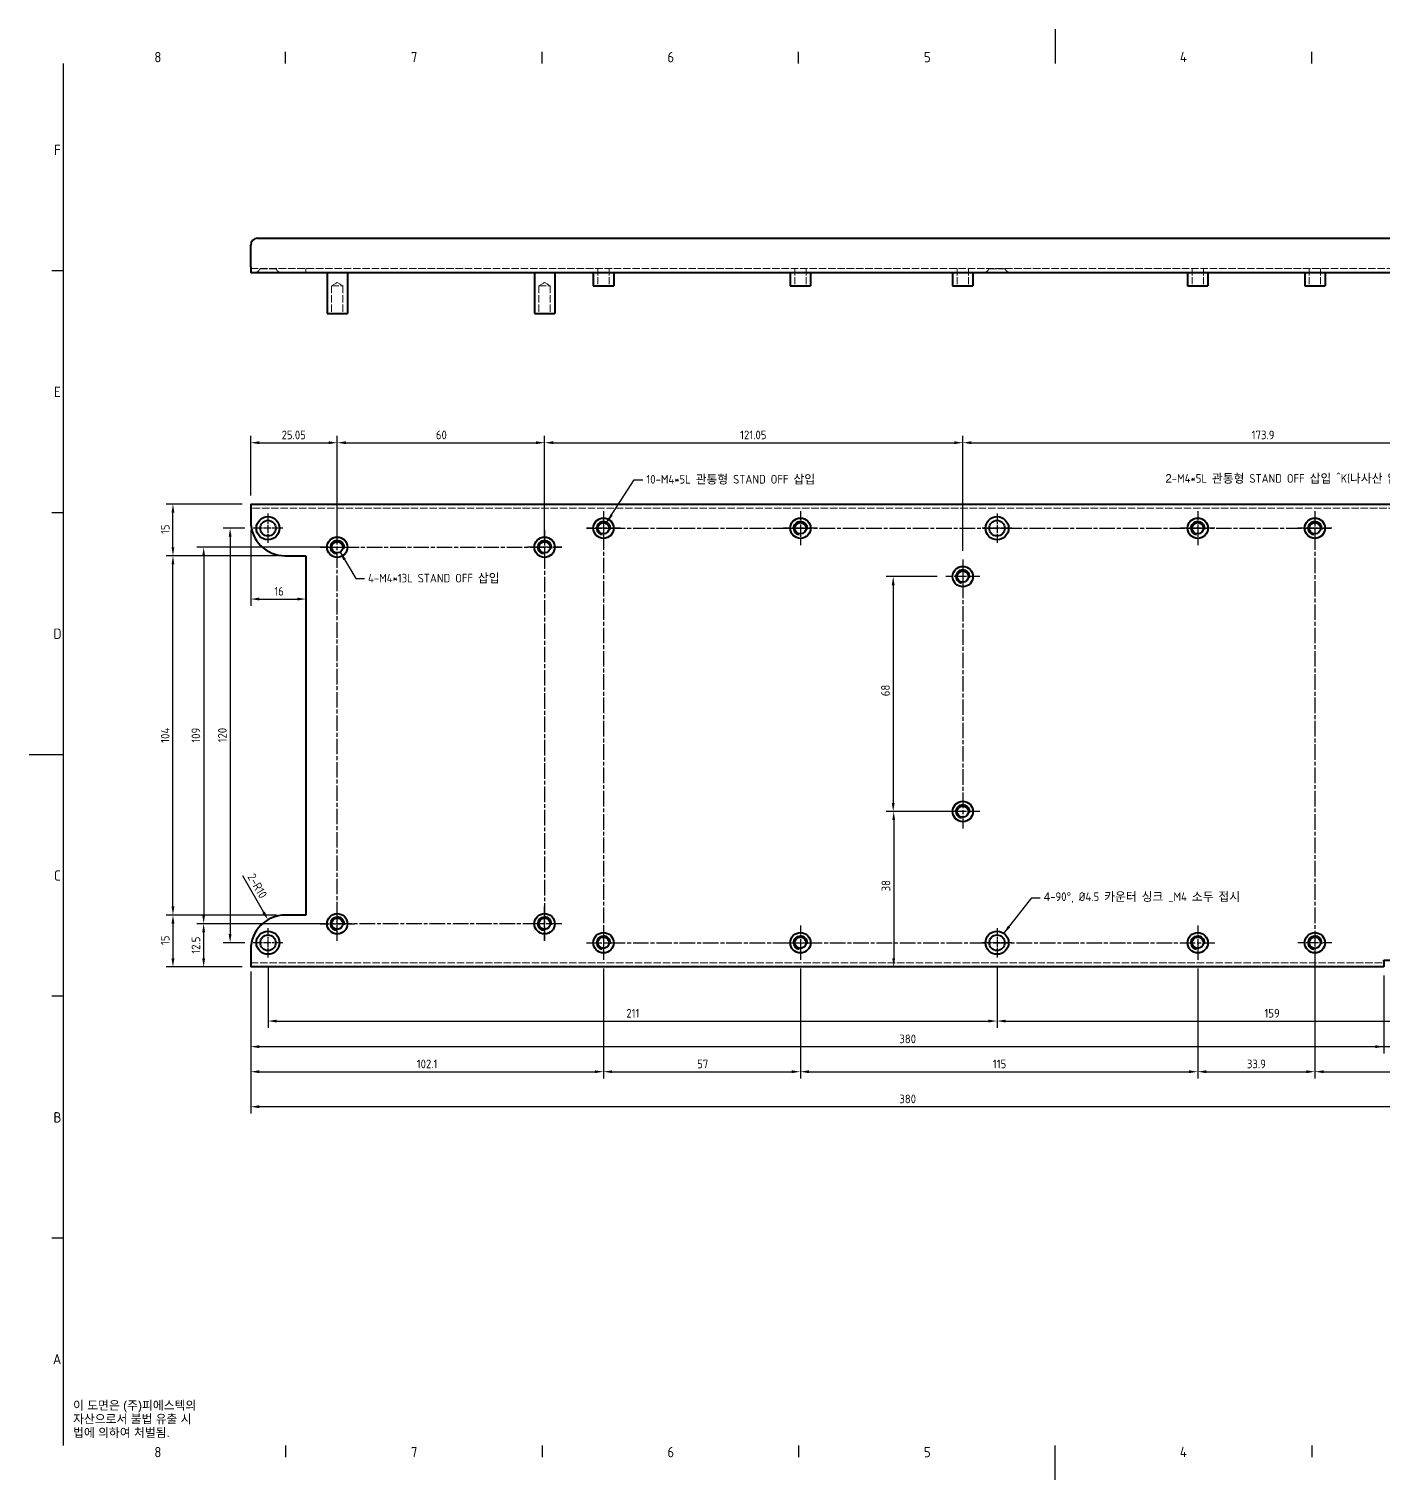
# Model space of a CAD drawing. Header units: millimetres. Extents: x 0 to 594, y 0 to 420.
# Drawn here: x 0 to 392.2, y 0 to 420 of the extents above; entities that cross this region are included whole.
import ezdxf

# ---------------------------------------------------------------- set-up
doc = ezdxf.new("R2010")
doc.units = ezdxf.units.MM
doc.linetypes.add('CHAIN', pattern=[0.3543, 0.2362, -0.0295, 0.0591, -0.0295])
doc.linetypes.add('DASHED', pattern=[0.2067, 0.1654, -0.0413])
doc.layers.get('0').update_dxf_attribs({"color": 3, "lineweight": 25})
for name, color, linetype, lineweight in [('가려진 것(ISO)', 2, 'DASHED', 18), ('가시적인 것(ISO)', 3, 'Continuous', 40), ('가시적인 좁은 것(ISO)', 3, 'Continuous', 35), ('경계(ISO)', 7, 'Continuous', 25), ('기호(ISO)', 5, 'Continuous', 25), ('중심 표식(ISO)', 1, 'Continuous', 25), ('중심선(ISO)', 1, 'Continuous', 25), ('치수(ISO)', 2, 'Continuous', 25)]:
    doc.layers.add(name, color=color, linetype=linetype, lineweight=lineweight)
doc.styles.add('문자 텍스트_PSTEK_POSCO', font='isocp.shx')
doc.styles.add('치수 텍스트_PSTEK_POSCO', font='isocp.shx')
doc.dimstyles.new('치수_PSTEK_POSCO', dxfattribs={"dimtxt": 2.5, "dimasz": 2.5, "dimexe": 2, "dimexo": 2.5, "dimgap": 1, "dimtad": 1, "dimrnd": 1e-08, "dimdsep": 46, "dimtxsty": '치수 텍스트_PSTEK_POSCO', "dimcen": 0.09, "dimdle": 10, "dimclrd": 7, "dimclre": 7, "dimclrt": 2, "dimadec": 1, "dimazin": 2, "dimtfac": 1, "dimtmove": 0, "dimatfit": 3, "dimfxl": 0, "dimtolj": 1, "dimlwd": -1, "dimlwe": -1, "dimarcsym": 0})
doc.dimstyles.new('치수_PSTEK_POSCO$7', dxfattribs={"dimtxt": 2.5, "dimasz": 2.5, "dimexe": 2, "dimexo": 2.5, "dimgap": 1, "dimtad": 1, "dimrnd": 1e-08, "dimdsep": 46, "dimtxsty": '치수 텍스트_PSTEK_POSCO', "dimcen": 0.09, "dimdle": 10, "dimclrd": 7, "dimclre": 7, "dimclrt": 2, "dimadec": 1, "dimazin": 2, "dimtfac": 1, "dimtmove": 0, "dimatfit": 3, "dimfxl": 0, "dimtolj": 1, "dimlwd": -1, "dimlwe": -1, "dimarcsym": 0})

# ---------------------------------------------------------------- blocks, each defined once
blk = doc.blocks.new('경계 Default Border')
at = {"layer": '경계(ISO)'}
for p, q in [((74.25, 410), (74.25, 413.4)), ((148.5, 410), (148.5, 413.4)), ((222.75, 410), (222.75, 413.4)), ((371.25, 410), (371.25, 413.4)), ((10, 350), (6.6, 350)), ((10, 280), (6.6, 280)), ((10, 140), (6.6, 140)), ((10, 70), (6.6, 70)), ((74.25, 10), (74.25, 6.6)), ((148.5, 10), (148.5, 6.6)), ((222.75, 10), (222.75, 6.6)), ((371.25, 10), (371.25, 6.6))]:
    blk.add_line(p, q, dxfattribs=at)
at = {"layer": '경계(ISO)', "flags": 128}
for points in [[(297, 420), (297, 410)], [(10, 10), (10, 410)], [(0, 210), (10, 210)], [(297, 0), (297, 10)]]:
    blk.add_lwpolyline(points, dxfattribs=at)
at = {"layer": '경계(ISO)', "color": 2, "char_height": 3, "attachment_point": 7, "style": '문자 텍스트_PSTEK_POSCO'}
for s, insert in [('8', (36.27, 410.37)), ('7', (110.52, 410.39)), ('6', (184.77, 410.37)), ('5', (259.02, 410.37)), ('4', (333.1, 410.4)), ('F', (7.24, 383.5)), ('E', (7.24, 313.47)), ('D', (7.08, 243.47)), ('C', (7.24, 173.47)), ('B', (7.08, 103.47)), ('A', (6.91, 33.49)), ('8', (36.27, 6.57)), ('7', (110.52, 6.59)), ('6', (184.77, 6.57)), ('5', (259.02, 6.57)), ('4', (333.1, 6.6))]:
    blk.add_mtext(s, dxfattribs=dict(at, insert=insert))
blk = doc.blocks.new('*D22')
at = {"layer": 'Defpoints', "color": 0}
for p in [(64.17, 148.51), (444.17, 149.71), (64.17, 108.05)]:
    blk.add_point(p, dxfattribs=at)
at = {"layer": '치수(ISO)', "color": 7}
for p, q in [((444.17, 147.21), (444.17, 106.05)), ((64.17, 146.01), (64.17, 106.05)), ((441.67, 108.05), (66.67, 108.05))]:
    blk.add_line(p, q, dxfattribs=at)
for points in [[(66.67, 108.46), (66.67, 107.63), (64.17, 108.05)], [(441.67, 108.46), (441.67, 107.63), (444.17, 108.05)]]:
    blk.add_solid(points, dxfattribs=at)
at = {"layer": '치수(ISO)', "color": 2, "insert": (251.91, 110.3), "char_height": 2.5, "attachment_point": 4, "style": '치수 텍스트_PSTEK_POSCO'}
blk.add_mtext('\\A1;380', dxfattribs=at)
blk = doc.blocks.new('*D25')
at = {"layer": 'Defpoints', "color": 0}
for p in [(265.32, 261.51), (250.12, 193.5), (270.27, 193.5)]:
    blk.add_point(p, dxfattribs=at)
at = {"layer": '치수(ISO)', "color": 7}
for p, q in [((262.82, 261.51), (248.12, 261.51)), ((250.12, 259.01), (250.12, 196)), ((267.77, 193.5), (248.12, 193.5))]:
    blk.add_line(p, q, dxfattribs=at)
for points in [[(249.7, 259.01), (250.54, 259.01), (250.12, 261.51)], [(249.7, 196), (250.54, 196), (250.12, 193.5)]]:
    blk.add_solid(points, dxfattribs=at)
at = {"layer": '치수(ISO)', "color": 2, "insert": (247.87, 225.44), "char_height": 2.5, "attachment_point": 4, "rotation": 90, "style": '치수 텍스트_PSTEK_POSCO'}
blk.add_mtext('\\A1; 68', dxfattribs=at)
blk = doc.blocks.new('*D26')
at = {"layer": 'Defpoints', "color": 0}
for p in [(265.32, 193.5), (250.27, 148.51), (392.17, 148.51)]:
    blk.add_point(p, dxfattribs=at)
at = {"layer": '치수(ISO)', "color": 7}
for p, q in [((262.82, 193.5), (248.27, 193.5)), ((250.27, 191), (250.27, 151.01))]:
    blk.add_line(p, q, dxfattribs=at)
for points in [[(249.85, 191), (250.68, 191), (250.27, 193.5)], [(249.85, 151.01), (250.68, 151.01), (250.27, 148.51)]]:
    blk.add_solid(points, dxfattribs=at)
at = {"layer": '치수(ISO)', "color": 2, "insert": (248.02, 168.94), "char_height": 2.5, "attachment_point": 4, "rotation": 90, "style": '치수 텍스트_PSTEK_POSCO'}
blk.add_mtext('\\A1; 38', dxfattribs=at)
blk = doc.blocks.new('*D28')
at = {"layer": 'Defpoints', "color": 0}
for p in [(89.22, 270.01), (50.55, 161.01), (89.22, 161.01)]:
    blk.add_point(p, dxfattribs=at)
at = {"layer": '치수(ISO)', "color": 7}
for p, q in [((86.72, 270.01), (48.55, 270.01)), ((50.55, 267.51), (50.55, 163.51)), ((86.72, 161.01), (48.55, 161.01))]:
    blk.add_line(p, q, dxfattribs=at)
for points in [[(50.13, 267.51), (50.96, 267.51), (50.55, 270.01)], [(50.13, 163.51), (50.96, 163.51), (50.55, 161.01)]]:
    blk.add_solid(points, dxfattribs=at)
at = {"layer": '치수(ISO)', "color": 2, "insert": (48.3, 213.42), "char_height": 2.5, "attachment_point": 4, "rotation": 90, "style": '치수 텍스트_PSTEK_POSCO'}
blk.add_mtext('\\A1;109', dxfattribs=at)
blk = doc.blocks.new('*D29')
at = {"layer": 'Defpoints', "color": 0}
for p in [(50.55, 161.01), (89.22, 161.01), (64.17, 148.51)]:
    blk.add_point(p, dxfattribs=at)
at = {"layer": '치수(ISO)', "color": 7}
for p, q in [((86.72, 161.01), (48.55, 161.01)), ((50.55, 151.01), (50.55, 158.51)), ((61.67, 148.51), (48.55, 148.51))]:
    blk.add_line(p, q, dxfattribs=at)
for points in [[(50.13, 158.51), (50.96, 158.51), (50.55, 161.01)], [(50.13, 151.01), (50.96, 151.01), (50.55, 148.51)]]:
    blk.add_solid(points, dxfattribs=at)
at = {"layer": '치수(ISO)', "color": 2, "insert": (48.3, 152.33), "char_height": 2.5, "attachment_point": 4, "rotation": 90, "style": '치수 텍스트_PSTEK_POSCO'}
blk.add_mtext('\\A1;12.5', dxfattribs=at)
blk = doc.blocks.new('*D30')
at = {"layer": 'Defpoints', "color": 0}
for p in [(74.17, 163.51), (41.66, 148.51), (64.17, 148.51)]:
    blk.add_point(p, dxfattribs=at)
at = {"layer": '치수(ISO)', "color": 7}
for p, q in [((71.67, 163.51), (39.66, 163.51)), ((41.66, 161.01), (41.66, 151.01)), ((61.67, 148.51), (39.66, 148.51))]:
    blk.add_line(p, q, dxfattribs=at)
for points in [[(41.24, 161.01), (42.07, 161.01), (41.66, 163.51)], [(41.24, 151.01), (42.07, 151.01), (41.66, 148.51)]]:
    blk.add_solid(points, dxfattribs=at)
at = {"layer": '치수(ISO)', "color": 2, "insert": (39.41, 154.83), "char_height": 2.5, "attachment_point": 4, "rotation": 90, "style": '치수 텍스트_PSTEK_POSCO'}
blk.add_mtext('\\A1;15', dxfattribs=at)
blk = doc.blocks.new('*D31')
at = {"layer": 'Defpoints', "color": 0}
for p in [(41.66, 267.51), (74.17, 267.51), (74.17, 163.51)]:
    blk.add_point(p, dxfattribs=at)
at = {"layer": '치수(ISO)', "color": 7}
for p, q in [((71.67, 267.51), (39.66, 267.51)), ((41.66, 166.01), (41.66, 265.01)), ((71.67, 163.51), (39.66, 163.51))]:
    blk.add_line(p, q, dxfattribs=at)
for points in [[(41.24, 265.01), (42.07, 265.01), (41.66, 267.51)], [(41.24, 166.01), (42.07, 166.01), (41.66, 163.51)]]:
    blk.add_solid(points, dxfattribs=at)
at = {"layer": '치수(ISO)', "color": 2, "insert": (39.41, 213.38), "char_height": 2.5, "attachment_point": 4, "rotation": 90, "style": '치수 텍스트_PSTEK_POSCO'}
blk.add_mtext('\\A1;104', dxfattribs=at)
blk = doc.blocks.new('*D32')
at = {"layer": 'Defpoints', "color": 0}
for p in [(69.16, 162.17), (74.17, 153.51)]:
    blk.add_point(p, dxfattribs=at)
at = {"layer": '치수(ISO)', "color": 7}
blk.add_line((61.75, 175), (67.91, 164.33), dxfattribs=at)
blk.add_solid([(68.27, 164.54), (67.55, 164.12), (69.16, 162.17)], dxfattribs=at)
at = {"layer": '치수(ISO)', "color": 2, "insert": (64.2, 175.26), "char_height": 2.5, "attachment_point": 4, "rotation": 300.0072, "style": '치수 텍스트_PSTEK_POSCO'}
blk.add_mtext('\\A1;2-R10', dxfattribs=at)
blk = doc.blocks.new('*D33')
at = {"layer": 'Defpoints', "color": 0}
for p in [(41.66, 282.51), (64.17, 282.51), (74.17, 267.51)]:
    blk.add_point(p, dxfattribs=at)
at = {"layer": '치수(ISO)', "color": 7}
for p, q in [((61.67, 282.51), (39.66, 282.51)), ((41.66, 270.01), (41.66, 280.01)), ((71.67, 267.51), (39.66, 267.51))]:
    blk.add_line(p, q, dxfattribs=at)
for points in [[(41.24, 280.01), (42.07, 280.01), (41.66, 282.51)], [(41.24, 270.01), (42.07, 270.01), (41.66, 267.51)]]:
    blk.add_solid(points, dxfattribs=at)
at = {"layer": '치수(ISO)', "color": 2, "insert": (39.41, 273.83), "char_height": 2.5, "attachment_point": 4, "rotation": 90, "style": '치수 텍스트_PSTEK_POSCO'}
blk.add_mtext('\\A1;15', dxfattribs=at)
blk = doc.blocks.new('*D34')
at = {"layer": 'Defpoints', "color": 0}
for p in [(64.92, 275.51), (58.2, 155.51), (64.92, 155.51)]:
    blk.add_point(p, dxfattribs=at)
at = {"layer": '치수(ISO)', "color": 7}
for p, q in [((62.42, 275.51), (56.2, 275.51)), ((58.2, 273.01), (58.2, 158.01)), ((62.42, 155.51), (56.2, 155.51))]:
    blk.add_line(p, q, dxfattribs=at)
for points in [[(57.79, 273.01), (58.62, 273.01), (58.2, 275.51)], [(57.79, 158.01), (58.62, 158.01), (58.2, 155.51)]]:
    blk.add_solid(points, dxfattribs=at)
at = {"layer": '치수(ISO)', "color": 2, "insert": (55.95, 213.51), "char_height": 2.5, "attachment_point": 4, "rotation": 90, "style": '치수 텍스트_PSTEK_POSCO'}
blk.add_mtext('\\A1;120', dxfattribs=at)
blk = doc.blocks.new('*D35')
at = {"layer": 'Defpoints', "color": 0}
for p in [(149.22, 300.25), (89.22, 270.01), (149.22, 270.01)]:
    blk.add_point(p, dxfattribs=at)
at = {"layer": '치수(ISO)', "color": 7}
for p, q in [((89.22, 272.51), (89.22, 302.25)), ((91.72, 300.25), (146.72, 300.25)), ((149.22, 272.51), (149.22, 302.25))]:
    blk.add_line(p, q, dxfattribs=at)
for points in [[(91.72, 300.67), (91.72, 299.83), (89.22, 300.25)], [(146.72, 300.67), (146.72, 299.83), (149.22, 300.25)]]:
    blk.add_solid(points, dxfattribs=at)
at = {"layer": '치수(ISO)', "color": 2, "insert": (117.76, 302.5), "char_height": 2.5, "attachment_point": 4, "style": '치수 텍스트_PSTEK_POSCO'}
blk.add_mtext('\\A1;60', dxfattribs=at)
blk = doc.blocks.new('*D36')
at = {"layer": 'Defpoints', "color": 0}
for p in [(89.22, 300.25), (64.17, 282.51), (89.22, 270.01)]:
    blk.add_point(p, dxfattribs=at)
at = {"layer": '치수(ISO)', "color": 7}
for p, q in [((64.17, 285.01), (64.17, 302.25)), ((66.67, 300.25), (86.72, 300.25)), ((89.22, 272.51), (89.22, 302.25))]:
    blk.add_line(p, q, dxfattribs=at)
for points in [[(66.67, 300.67), (66.67, 299.83), (64.17, 300.25)], [(86.72, 300.67), (86.72, 299.83), (89.22, 300.25)]]:
    blk.add_solid(points, dxfattribs=at)
at = {"layer": '치수(ISO)', "color": 2, "insert": (73.11, 302.5), "char_height": 2.5, "attachment_point": 4, "style": '치수 텍스트_PSTEK_POSCO'}
blk.add_mtext('\\A1;25.05', dxfattribs=at)
blk = doc.blocks.new('*D37')
at = {"layer": 'Defpoints', "color": 0}
for p in [(270.27, 300.25), (149.22, 270.01), (270.27, 266.46)]:
    blk.add_point(p, dxfattribs=at)
at = {"layer": '치수(ISO)', "color": 7}
for p, q in [((149.22, 272.51), (149.22, 302.25)), ((151.72, 300.25), (267.77, 300.25)), ((270.27, 268.96), (270.27, 302.25))]:
    blk.add_line(p, q, dxfattribs=at)
for points in [[(151.72, 300.67), (151.72, 299.83), (149.22, 300.25)], [(267.77, 300.67), (267.77, 299.83), (270.27, 300.25)]]:
    blk.add_solid(points, dxfattribs=at)
at = {"layer": '치수(ISO)', "color": 2, "insert": (205.81, 302.5), "char_height": 2.5, "attachment_point": 4, "style": '치수 텍스트_PSTEK_POSCO'}
blk.add_mtext('\\A1;121.05', dxfattribs=at)
blk = doc.blocks.new('*D38')
at = {"layer": 'Defpoints', "color": 0}
for p in [(64.17, 149.71), (166.27, 150.56), (166.27, 118.18)]:
    blk.add_point(p, dxfattribs=at)
at = {"layer": '치수(ISO)', "color": 7}
for p, q in [((64.17, 147.21), (64.17, 116.18)), ((166.27, 148.06), (166.27, 116.18)), ((66.67, 118.18), (163.77, 118.18))]:
    blk.add_line(p, q, dxfattribs=at)
for points in [[(66.67, 118.59), (66.67, 117.76), (64.17, 118.18)], [(163.77, 118.59), (163.77, 117.76), (166.27, 118.18)]]:
    blk.add_solid(points, dxfattribs=at)
at = {"layer": '치수(ISO)', "color": 2, "insert": (112.22, 120.43), "char_height": 2.5, "attachment_point": 4, "style": '치수 텍스트_PSTEK_POSCO'}
blk.add_mtext('\\A1;102.1', dxfattribs=at)
blk = doc.blocks.new('*D39')
at = {"layer": 'Defpoints', "color": 0}
for p in [(166.27, 150.56), (223.27, 150.56), (223.27, 118.18)]:
    blk.add_point(p, dxfattribs=at)
at = {"layer": '치수(ISO)', "color": 7}
for p, q in [((166.27, 148.06), (166.27, 116.18)), ((223.27, 148.06), (223.27, 116.18)), ((168.77, 118.18), (220.77, 118.18))]:
    blk.add_line(p, q, dxfattribs=at)
for points in [[(168.77, 118.59), (168.77, 117.76), (166.27, 118.18)], [(220.77, 118.59), (220.77, 117.76), (223.27, 118.18)]]:
    blk.add_solid(points, dxfattribs=at)
at = {"layer": '치수(ISO)', "color": 2, "insert": (193.39, 120.43), "char_height": 2.5, "attachment_point": 4, "style": '치수 텍스트_PSTEK_POSCO'}
blk.add_mtext('\\A1;57', dxfattribs=at)
blk = doc.blocks.new('*D40')
at = {"layer": 'Defpoints', "color": 0}
for p in [(223.27, 150.56), (338.27, 150.56), (338.27, 118.18)]:
    blk.add_point(p, dxfattribs=at)
at = {"layer": '치수(ISO)', "color": 7}
for p, q in [((223.27, 148.06), (223.27, 116.18)), ((338.27, 148.06), (338.27, 116.18)), ((225.77, 118.18), (335.77, 118.18))]:
    blk.add_line(p, q, dxfattribs=at)
for points in [[(225.77, 118.59), (225.77, 117.76), (223.27, 118.18)], [(335.77, 118.59), (335.77, 117.76), (338.27, 118.18)]]:
    blk.add_solid(points, dxfattribs=at)
at = {"layer": '치수(ISO)', "color": 2, "insert": (278.96, 120.43), "char_height": 2.5, "attachment_point": 4, "style": '치수 텍스트_PSTEK_POSCO'}
blk.add_mtext('\\A1;115', dxfattribs=at)
blk = doc.blocks.new('*D41')
at = {"layer": 'Defpoints', "color": 0}
for p in [(372.17, 155.51), (338.27, 150.56), (372.17, 118.18)]:
    blk.add_point(p, dxfattribs=at)
at = {"layer": '치수(ISO)', "color": 7}
for p, q in [((372.17, 153.01), (372.17, 116.18)), ((338.27, 148.06), (338.27, 116.18)), ((340.77, 118.18), (369.67, 118.18))]:
    blk.add_line(p, q, dxfattribs=at)
for points in [[(340.77, 118.59), (340.77, 117.76), (338.27, 118.18)], [(369.67, 118.59), (369.67, 117.76), (372.17, 118.18)]]:
    blk.add_solid(points, dxfattribs=at)
at = {"layer": '치수(ISO)', "color": 2, "insert": (352.5, 120.43), "char_height": 2.5, "attachment_point": 4, "style": '치수 텍스트_PSTEK_POSCO'}
blk.add_mtext('\\A1;33.9', dxfattribs=at)
blk = doc.blocks.new('*D42')
at = {"layer": 'Defpoints', "color": 0}
for p in [(69.17, 151.26), (280.17, 151.26), (280.17, 132.84)]:
    blk.add_point(p, dxfattribs=at)
at = {"layer": '치수(ISO)', "color": 7}
for p, q in [((69.17, 148.76), (69.17, 130.84)), ((280.17, 148.76), (280.17, 130.84)), ((71.67, 132.84), (277.67, 132.84))]:
    blk.add_line(p, q, dxfattribs=at)
for points in [[(71.67, 133.25), (71.67, 132.42), (69.17, 132.84)], [(277.67, 133.25), (277.67, 132.42), (280.17, 132.84)]]:
    blk.add_solid(points, dxfattribs=at)
at = {"layer": '치수(ISO)', "color": 2, "insert": (172.88, 135.09), "char_height": 2.5, "attachment_point": 4, "style": '치수 텍스트_PSTEK_POSCO'}
blk.add_mtext('\\A1;211', dxfattribs=at)
blk = doc.blocks.new('*D43')
at = {"layer": 'Defpoints', "color": 0}
for p in [(280.17, 151.26), (439.17, 150.56), (439.17, 132.84)]:
    blk.add_point(p, dxfattribs=at)
at = {"layer": '치수(ISO)', "color": 7}
for p, q in [((280.17, 148.76), (280.17, 130.84)), ((439.17, 148.06), (439.17, 130.84)), ((282.67, 132.84), (436.67, 132.84))]:
    blk.add_line(p, q, dxfattribs=at)
for points in [[(282.67, 133.25), (282.67, 132.42), (280.17, 132.84)], [(436.67, 133.25), (436.67, 132.42), (439.17, 132.84)]]:
    blk.add_solid(points, dxfattribs=at)
at = {"layer": '치수(ISO)', "color": 2, "insert": (357.58, 135.09), "char_height": 2.5, "attachment_point": 4, "style": '치수 텍스트_PSTEK_POSCO'}
blk.add_mtext('\\A1;159', dxfattribs=at)
blk = doc.blocks.new('*D44')
at = {"layer": 'Defpoints', "color": 0}
for p in [(372.17, 155.51), (444.17, 148.51), (444.17, 118.18)]:
    blk.add_point(p, dxfattribs=at)
at = {"layer": '치수(ISO)', "color": 7}
for p, q in [((372.17, 153.01), (372.17, 116.18)), ((444.17, 146.01), (444.17, 116.18)), ((374.67, 118.18), (441.67, 118.18))]:
    blk.add_line(p, q, dxfattribs=at)
for points in [[(374.67, 118.59), (374.67, 117.76), (372.17, 118.18)], [(441.67, 118.59), (441.67, 117.76), (444.17, 118.18)]]:
    blk.add_solid(points, dxfattribs=at)
at = {"layer": '치수(ISO)', "color": 2, "insert": (408.22, 120.43), "char_height": 2.5, "attachment_point": 4, "style": '치수 텍스트_PSTEK_POSCO'}
blk.add_mtext('\\A1;72', dxfattribs=at)
blk = doc.blocks.new('*D46')
at = {"layer": 'Defpoints', "color": 0}
for p in [(444.17, 300.25), (444.17, 281.31), (270.27, 266.46)]:
    blk.add_point(p, dxfattribs=at)
at = {"layer": '치수(ISO)', "color": 7}
for p, q in [((270.27, 268.96), (270.27, 302.25)), ((272.77, 300.25), (441.67, 300.25)), ((444.17, 283.81), (444.17, 302.25))]:
    blk.add_line(p, q, dxfattribs=at)
for points in [[(272.77, 300.67), (272.77, 299.83), (270.27, 300.25)], [(441.67, 300.67), (441.67, 299.83), (444.17, 300.25)]]:
    blk.add_solid(points, dxfattribs=at)
at = {"layer": '치수(ISO)', "color": 2, "insert": (353.88, 302.5), "char_height": 2.5, "attachment_point": 4, "style": '치수 텍스트_PSTEK_POSCO'}
blk.add_mtext('\\A1;173.9', dxfattribs=at)
blk = doc.blocks.new('*D50')
at = {"layer": 'Defpoints', "color": 0}
for p in [(64.17, 148.51), (444.17, 149.71), (444.17, 125.43)]:
    blk.add_point(p, dxfattribs=at)
at = {"layer": '치수(ISO)', "color": 7}
for p, q in [((444.17, 147.21), (444.17, 123.43)), ((64.17, 146.01), (64.17, 123.43)), ((66.67, 125.43), (441.67, 125.43))]:
    blk.add_line(p, q, dxfattribs=at)
for points in [[(66.67, 125.85), (66.67, 125.01), (64.17, 125.43)], [(441.67, 125.85), (441.67, 125.01), (444.17, 125.43)]]:
    blk.add_solid(points, dxfattribs=at)
at = {"layer": '치수(ISO)', "color": 2, "insert": (251.91, 127.68), "char_height": 2.5, "attachment_point": 4, "style": '치수 텍스트_PSTEK_POSCO'}
blk.add_mtext('\\A1;380', dxfattribs=at)
blk = doc.blocks.new('*D51')
at = {"layer": 'Defpoints', "color": 0}
for p in [(64.17, 148.51), (392.17, 148.51), (64.17, 125.43)]:
    blk.add_point(p, dxfattribs=at)
at = {"layer": '치수(ISO)', "color": 7}
for p, q in [((64.17, 146.01), (64.17, 123.43)), ((392.17, 146.01), (392.17, 123.43)), ((66.67, 125.43), (389.67, 125.43)), ((392.17, 125.43), (415.42, 125.43))]:
    blk.add_line(p, q, dxfattribs=at)
for points in [[(66.67, 125.85), (66.67, 125.01), (64.17, 125.43)], [(389.67, 125.85), (389.67, 125.01), (392.17, 125.43)]]:
    blk.add_solid(points, dxfattribs=at)
at = {"layer": '치수(ISO)', "color": 2, "insert": (409.92, 127.68), "char_height": 2.5, "attachment_point": 4, "style": '치수 텍스트_PSTEK_POSCO'}
blk.add_mtext('\\A1;328', dxfattribs=at)
blk = doc.blocks.new('*D52')
at = {"layer": 'Defpoints', "color": 0}
for p in [(64.17, 277.51), (80.17, 255), (80.17, 255)]:
    blk.add_point(p, dxfattribs=at)
at = {"layer": '치수(ISO)', "color": 7}
for p, q in [((64.17, 275.01), (64.17, 253)), ((66.67, 255), (77.67, 255))]:
    blk.add_line(p, q, dxfattribs=at)
for points in [[(66.67, 255.42), (66.67, 254.58), (64.17, 255)], [(77.67, 255.42), (77.67, 254.58), (80.17, 255)]]:
    blk.add_solid(points, dxfattribs=at)
at = {"layer": '치수(ISO)', "color": 2, "insert": (70.98, 257.25), "char_height": 2.5, "attachment_point": 4, "style": '치수 텍스트_PSTEK_POSCO'}
blk.add_mtext('\\A1;16', dxfattribs=at)

msp = doc.modelspace()

# ---------------------------------------------------------------- linework, layer by layer
at = {"layer": '가려진 것(ISO)', "ltscale": 13.038391}
for p, q in [((64.165, 350.638), (444.165, 350.638)), ((444.165, 281.308), (64.165, 281.308))]:
    msp.add_line(p, q, dxfattribs=at)
at = {"layer": '가려진 것(ISO)', "ltscale": 2.962913}
for p, q in [((66.915, 350.538), (65.815, 349.438)), ((71.415, 350.538), (72.515, 349.438)), ((277.915, 350.538), (276.815, 349.438)), ((282.415, 350.538), (283.515, 349.438))]:
    msp.add_line(p, q, dxfattribs=at)
at = {"layer": '가려진 것(ISO)', "ltscale": 0.19037}
for p, q in [((66.915, 350.638), (66.915, 350.538)), ((71.415, 350.638), (71.415, 350.538)), ((277.915, 350.638), (277.915, 350.538)), ((282.415, 350.638), (282.415, 350.538))]:
    msp.add_line(p, q, dxfattribs=at)
at = {"layer": '가려진 것(ISO)', "ltscale": 11.399102}
for p, q in [((71.415, 350.538), (66.915, 350.538)), ((282.415, 350.538), (277.915, 350.538))]:
    msp.add_line(p, q, dxfattribs=at)
at = {"layer": '가려진 것(ISO)', "ltscale": 2.285536}
msp.add_line((80.165, 349.438), (80.165, 350.638), dxfattribs=at)
at = {"layer": '가려진 것(ISO)', "ltscale": 12.094824}
for p, q in [((164.644, 350.638), (164.644, 345.638)), ((167.886, 350.638), (167.886, 345.638)), ((221.644, 350.638), (221.644, 345.638)), ((224.886, 350.638), (224.886, 345.638)), ((268.644, 350.638), (268.644, 345.638)), ((271.886, 350.638), (271.886, 345.638)), ((336.644, 350.638), (336.644, 345.638)), ((339.886, 350.638), (339.886, 345.638)), ((370.544, 350.638), (370.544, 345.638)), ((373.786, 350.638), (373.786, 345.638))]:
    msp.add_line(p, q, dxfattribs=at)
at = {"layer": '가려진 것(ISO)', "ltscale": 3.601896}
for p, q in [((89.215, 346.612), (87.594, 345.638)), ((89.215, 346.612), (90.836, 345.638)), ((149.215, 346.612), (147.594, 345.638)), ((149.215, 346.612), (150.836, 345.638))]:
    msp.add_line(p, q, dxfattribs=at)
at = {"layer": '가려진 것(ISO)', "ltscale": 12.31863}
for p, q in [((87.594, 345.638), (90.836, 345.638)), ((147.594, 345.638), (150.836, 345.638))]:
    msp.add_line(p, q, dxfattribs=at)
at = {"layer": '가려진 것(ISO)', "ltscale": 12.901145}
for p, q in [((87.594, 345.638), (87.594, 337.638)), ((90.836, 345.638), (90.836, 337.638)), ((147.594, 345.638), (147.594, 337.638)), ((150.836, 345.638), (150.836, 337.638))]:
    msp.add_line(p, q, dxfattribs=at)
at = {"layer": '가려진 것(ISO)', "ltscale": 13.114389}
msp.add_line((64.165, 149.708), (392.165, 149.708), dxfattribs=at)
at = {"layer": '가시적인 것(ISO)'}
for p, q in [((64.165, 351.138), (64.165, 357.438)), ((66.165, 359.438), (444.165, 359.438)), ((64.165, 351.138), (64.165, 349.438)), ((444.165, 349.438), (64.165, 349.438)), ((86.265, 349.438), (86.265, 337.638)), ((92.165, 349.438), (92.165, 337.638)), ((146.265, 349.438), (146.265, 337.638)), ((152.165, 349.438), (152.165, 337.638)), ((163.315, 349.438), (163.315, 345.638)), ((169.215, 349.438), (169.215, 345.638)), ((220.315, 349.438), (220.315, 345.638)), ((226.215, 349.438), (226.215, 345.638)), ((267.315, 349.438), (267.315, 345.638)), ((273.215, 349.438), (273.215, 345.638)), ((335.315, 349.438), (335.315, 345.638)), ((341.215, 349.438), (341.215, 345.638)), ((369.215, 349.438), (369.215, 345.638)), ((375.115, 349.438), (375.115, 345.638)), ((163.315, 345.638), (169.215, 345.638)), ((220.315, 345.638), (226.215, 345.638)), ((267.315, 345.638), (273.215, 345.638)), ((335.315, 345.638), (341.215, 345.638)), ((369.215, 345.638), (375.115, 345.638)), ((86.265, 337.638), (92.165, 337.638)), ((146.265, 337.638), (152.165, 337.638)), ((64.165, 282.508), (444.165, 282.508)), ((64.165, 282.508), (64.165, 280.808)), ((64.165, 280.808), (64.165, 277.508)), ((74.165, 267.508), (80.165, 267.508)), ((80.165, 267.508), (80.165, 163.508)), ((80.165, 163.508), (74.165, 163.508)), ((64.165, 153.508), (64.165, 150.208)), ((64.165, 150.208), (64.165, 148.508)), ((392.165, 148.508), (64.165, 148.508)), ((392.165, 150.208), (392.165, 150.508)), ((392.165, 150.508), (432.165, 150.508)), ((392.165, 150.208), (392.165, 148.508))]:
    msp.add_line(p, q, dxfattribs=at)
for centre, radius in [((69.165, 275.508), 3.35), ((69.165, 275.508), 2.25), ((166.265, 275.508), 2.95), ((223.265, 275.508), 2.95), ((280.165, 275.508), 3.35), ((280.165, 275.508), 2.25), ((338.265, 275.508), 2.95), ((372.165, 275.508), 2.95), ((166.265, 275.508), 1.621), ((223.265, 275.508), 1.621), ((338.265, 275.508), 1.621), ((372.165, 275.508), 1.621), ((89.215, 270.008), 2.95), ((89.215, 270.008), 1.621), ((149.215, 270.008), 2.95), ((149.215, 270.008), 1.621), ((270.265, 261.508), 2.95), ((270.265, 261.508), 1.621), ((270.265, 193.498), 2.95), ((270.265, 193.498), 1.621), ((89.215, 161.008), 2.95), ((149.215, 161.008), 2.95), ((89.215, 161.008), 1.621), ((149.215, 161.008), 1.621), ((69.165, 155.508), 3.35), ((69.165, 155.508), 2.25), ((166.265, 155.508), 2.95), ((166.265, 155.508), 1.621), ((223.265, 155.508), 2.95), ((223.265, 155.508), 1.621), ((280.165, 155.508), 3.35), ((280.165, 155.508), 2.25), ((338.265, 155.508), 2.95), ((338.265, 155.508), 1.621), ((372.165, 155.508), 2.95), ((372.165, 155.508), 1.621)]:
    msp.add_circle(centre, radius, dxfattribs=at)
for centre, radius, start, end in [((66.165, 357.438), 2, 90, 180), ((74.165, 277.508), 10, 180, 270), ((74.165, 153.508), 10, 90, 180)]:
    msp.add_arc(centre, radius, start, end, dxfattribs=at)
at = {"layer": '가시적인 좁은 것(ISO)'}
for centre in [(166.265, 275.508), (223.265, 275.508), (338.265, 275.508), (372.165, 275.508), (89.215, 270.008), (149.215, 270.008), (270.265, 261.508), (270.265, 193.498), (89.215, 161.008), (149.215, 161.008), (166.265, 155.508), (223.265, 155.508), (338.265, 155.508), (372.165, 155.508)]:
    msp.add_arc(centre, 2, 350, 260, dxfattribs=at)
at = {"layer": '중심 표식(ISO)', "linetype": 'CHAIN', "ltscale": 9.445163}
for p, q in [((69.165, 279.758), (69.165, 271.258)), ((280.165, 279.758), (280.165, 271.258)), ((73.415, 275.508), (64.915, 275.508)), ((284.415, 275.508), (275.915, 275.508)), ((69.165, 159.758), (69.165, 151.258)), ((280.165, 159.758), (280.165, 151.258)), ((73.415, 155.508), (64.915, 155.508)), ((284.415, 155.508), (275.915, 155.508))]:
    msp.add_line(p, q, dxfattribs=at)
at = {"layer": '중심 표식(ISO)', "linetype": 'CHAIN', "ltscale": 11.000854}
for p, q in [((166.265, 280.458), (166.265, 270.558)), ((166.265, 280.458), (166.265, 270.558)), ((223.265, 280.458), (223.265, 270.558)), ((338.265, 280.458), (338.265, 270.558)), ((171.215, 275.508), (161.315, 275.508)), ((228.215, 275.508), (218.315, 275.508)), ((343.215, 275.508), (333.315, 275.508)), ((377.115, 275.508), (367.215, 275.508)), ((84.265, 270.008), (94.165, 270.008)), ((154.165, 270.008), (144.265, 270.008)), ((270.265, 266.458), (270.265, 256.558)), ((275.215, 261.508), (265.315, 261.508)), ((275.215, 261.508), (265.315, 261.508)), ((275.215, 193.498), (265.315, 193.498)), ((149.215, 156.058), (149.215, 165.958)), ((84.265, 161.008), (94.165, 161.008)), ((166.265, 160.458), (166.265, 150.558)), ((223.265, 160.458), (223.265, 150.558)), ((223.265, 160.458), (223.265, 150.558)), ((338.265, 160.458), (338.265, 150.558)), ((377.115, 155.508), (367.215, 155.508))]:
    msp.add_line(p, q, dxfattribs=at)
at = {"layer": '중심선(ISO)', "linetype": 'CHAIN', "ltscale": 19.051651}
for p, q in [((166.265, 280.458), (166.265, 150.558)), ((372.165, 280.458), (372.165, 150.558)), ((89.215, 156.058), (89.215, 274.958)), ((149.215, 274.958), (149.215, 156.058)), ((161.315, 275.508), (377.115, 275.508)), ((84.265, 270.008), (154.165, 270.008)), ((270.265, 266.458), (270.265, 188.548)), ((154.165, 161.008), (84.265, 161.008)), ((161.315, 155.508), (228.215, 155.508)), ((218.315, 155.508), (343.215, 155.508))]:
    msp.add_line(p, q, dxfattribs=at)

# ---------------------------------------------------------------- block references
msp.add_blockref('경계 Default Border', (0, 0))

# ---------------------------------------------------------------- texts
at = {"layer": '기호(ISO)', "color": 2, "char_height": 2.5, "attachment_point": 4}
for s, insert, width, line_spacing_factor, style in [('{10-M4*5L 관통형 STAND OFF 삽입}', (178.678, 289.531), 57.65667, 0.4375, '치수 텍스트_PSTEK_POSCO'), ('{\\fisocp|b0|i0;\\H2.5000;\\fAIGDT|b0|i0;\\H2.5000;2\\fisocp|b0|i0;\\H2.5000;-M4*5L 관통형 STAND OFF 삽입 ^K(나사산 없는 타입)}', (328.895, 289.774), 91.49998, 0.4375, '치수 텍스트_PSTEK_POSCO'), ('{4-M4*13L STAND OFF 삽입}', (98.115, 260.924), 45.12196, 0.4375, '치수 텍스트_PSTEK_POSCO'), ('{\\fisocp|b0|i0;\\H2.5000;\\fAIGDT|b0|i0;\\H2.5000;4\\fisocp|b0|i0;\\H2.5000;-90\\fAIGDT|b0|i0;\\H2.5000;~\\fisocp|b0|i0;\\H2.5000;, Ø4.5 카운터 싱크 _M4 소두 접시}', (293.701, 168.556), 67.18519, 0.4375, '치수 텍스트_PSTEK_POSCO'), ('{\\fArial|b0|i0;\\H2.5000;이 도면은 (주)피에스텍의\\P자산으로서 불법 유출 시 \\P법에 의하여 처벌됨.}', (12.755, 17.515), 39.3061, 0.944221, '문자 텍스트_PSTEK_POSCO')]:
    msp.add_mtext(s, dxfattribs=dict(at, insert=insert, width=width, line_spacing_factor=line_spacing_factor, style=style))

# ---------------------------------------------------------------- dimensions: what is measured, and where the dimension line sits
at = {"layer": '치수(ISO)', "color": 7}
for base, p1, p2, angle, override, picture, middle in [((89.215, 300.249), (64.165, 282.508), (89.215, 270.008), 180, {"dimdec": 2, "dimtp": 0, "dimtm": 0, "dimtdec": 2, "dimtofl": 0, "dimatfit": 1}, '*D36', (76.69, 300.249)), ((149.215, 300.249), (89.215, 270.008), (149.215, 270.008), 180, {"dimdec": 2, "dimtp": 0, "dimtm": 0, "dimtdec": 2, "dimtofl": 0, "dimatfit": 1}, '*D35', (119.215, 300.249)), ((270.265, 300.249), (149.215, 270.008), (270.265, 266.458), 180, {"dimdec": 2, "dimtp": 0, "dimtm": 0, "dimtdec": 2, "dimtofl": 0, "dimatfit": 1}, '*D37', (209.74, 300.249)), ((444.165, 300.249), (270.265, 266.458), (444.165, 281.308), 180, {"dimdec": 2, "dimtp": 0, "dimtm": 0, "dimtdec": 2, "dimtofl": 0, "dimatfit": 1}, '*D46', (357.215, 300.249)), ((41.657, 282.508), (74.165, 267.508), (64.165, 282.508), 270, {"dimdec": 2, "dimtp": 0, "dimtm": 0, "dimtdec": 2, "dimtofl": 0, "dimatfit": 1}, '*D33', (41.657, 275.008)), ((80.165, 255), (64.165, 277.508), (80.165, 255), 180, {"dimdec": 2, "dimse2": 1, "dimtp": 0, "dimtm": 0, "dimtdec": 2, "dimtofl": 0, "dimatfit": 1}, '*D52', (72.165, 255)), ((58.202, 155.508), (64.915, 275.508), (64.915, 155.508), 90, {"dimdec": 2, "dimtp": 0, "dimtm": 0, "dimtdec": 2, "dimtofl": 0, "dimatfit": 1}, '*D34', (58.202, 215.508)), ((50.546, 161.008), (89.215, 270.008), (89.215, 161.008), 90, {"dimdec": 2, "dimtp": 0, "dimtm": 0, "dimtdec": 2, "dimtofl": 0, "dimatfit": 1}, '*D28', (50.546, 215.508)), ((41.657, 267.508), (74.165, 163.508), (74.165, 267.508), 90, {"dimdec": 2, "dimtp": 0, "dimtm": 0, "dimtdec": 2, "dimtofl": 0, "dimatfit": 1}, '*D31', (41.657, 215.508)), ((41.657, 148.508), (74.165, 163.508), (64.165, 148.508), 90, {"dimdec": 2, "dimtp": 0, "dimtm": 0, "dimtdec": 2, "dimtofl": 0, "dimatfit": 1}, '*D30', (41.657, 156.008)), ((50.546, 161.008), (64.165, 148.508), (89.215, 161.008), 90, {"dimdec": 2, "dimtp": 0, "dimtm": 0, "dimtdec": 2, "dimtofl": 0, "dimatfit": 1}, '*D29', (50.546, 154.758)), ((372.165, 118.177), (338.265, 150.558), (372.165, 155.508), 180, {"dimdec": 2, "dimtp": 0, "dimtm": 0, "dimtdec": 2, "dimtofl": 0, "dimatfit": 1}, '*D41', (355.215, 118.177)), ((444.165, 118.177), (372.165, 155.508), (444.165, 148.508), 180, {"dimdec": 2, "dimtp": 0, "dimtm": 0, "dimtdec": 2, "dimtofl": 0, "dimatfit": 1}, '*D44', (409.665, 118.177)), ((280.165, 132.836), (69.165, 151.258), (280.165, 151.258), 180, {"dimdec": 2, "dimtp": 0, "dimtm": 0, "dimtdec": 2, "dimtofl": 0, "dimatfit": 1}, '*D42', (174.665, 132.836)), ((439.165, 132.836), (280.165, 151.258), (439.165, 150.558), 180, {"dimdec": 2, "dimtp": 0, "dimtm": 0, "dimtdec": 2, "dimtofl": 0, "dimatfit": 1}, '*D43', (359.665, 132.836)), ((166.265, 118.177), (64.165, 149.708), (166.265, 150.558), 180, {"dimdec": 2, "dimtp": 0, "dimtm": 0, "dimtdec": 2, "dimtofl": 0, "dimatfit": 1}, '*D38', (115.215, 118.177)), ((64.165, 108.045), (444.165, 149.708), (64.165, 148.508), 180, {"dimdec": 2, "dimtp": 0, "dimtm": 0, "dimtdec": 2, "dimtofl": 0, "dimatfit": 1}, '*D22', (254.165, 108.045)), ((444.165, 125.43), (64.165, 148.508), (444.165, 149.708), 180, {"dimdec": 2, "dimtp": 0, "dimtm": 0, "dimtdec": 2, "dimtofl": 0, "dimatfit": 1}, '*D50', (254.165, 125.43)), ((64.165, 125.43), (392.165, 148.508), (64.165, 148.508), 180, {"dimdec": 2, "dimtp": 0, "dimtm": 0, "dimtdec": 2, "dimtofl": 0, "dimatfit": 2}, '*D51', (412.165, 125.43)), ((223.265, 118.177), (166.265, 150.558), (223.265, 150.558), 180, {"dimdec": 2, "dimtp": 0, "dimtm": 0, "dimtdec": 2, "dimtofl": 0, "dimatfit": 1}, '*D39', (194.765, 118.177)), ((338.265, 118.177), (223.265, 150.558), (338.265, 150.558), 180, {"dimdec": 2, "dimtp": 0, "dimtm": 0, "dimtdec": 2, "dimtofl": 0, "dimatfit": 1}, '*D40', (280.765, 118.177))]:
    dim = msp.add_linear_dim(base=base, p1=p1, p2=p2, angle=angle, dimstyle='치수_PSTEK_POSCO', override=override, dxfattribs=at)
    dim.commit()
    dim.dimension.update_dxf_attribs({"geometry": picture, "text_midpoint": middle, "dimtype": 160})
for base, p1, p2, text, override, picture, middle in [((250.12, 193.498), (265.315, 261.508), (270.265, 193.498), ' 68', {"dimdec": 2, "dimtp": 0, "dimtm": 0, "dimtdec": 2, "dimtofl": 0, "dimatfit": 1}, '*D25', (250.12, 227.503)), ((250.265, 148.508), (265.315, 193.498), (392.165, 148.508), ' 38', {"dimdec": 2, "dimse2": 1, "dimtp": 0, "dimtm": 0, "dimtdec": 2, "dimtofl": 0, "dimatfit": 1}, '*D26', (250.265, 171.003))]:
    dim = msp.add_linear_dim(base=base, p1=p1, p2=p2, angle=90, text=text, dimstyle='치수_PSTEK_POSCO', override=override, dxfattribs=at)
    dim.commit()
    dim.dimension.update_dxf_attribs({"geometry": picture, "text_midpoint": middle, "dimtype": 160})
dim = msp.add_radius_dim(center=(74.165, 153.508), mpoint=(69.164, 162.168), text='2-<>', dimstyle='치수_PSTEK_POSCO', override={"dimdec": 2, "dimcen": 0, "dimtp": 0, "dimtm": 0, "dimtdec": 2, "dimtofl": 0}, dxfattribs=at)
dim.commit()
dim.dimension.update_dxf_attribs({"geometry": '*D32', "text_midpoint": (66.158, 171.873)})

# ---------------------------------------------------------------- leaders
at = {"layer": '기호(ISO)', "color": 7, "annotation_type": 0, "has_hookline": 1}
for points, hookline_direction, text_width in [([(167.265, 277.24), (175.178, 289.531), (177.678, 289.531)], 0, 50.172), ([(437.68, 276.993), (423.895, 289.774), (421.395, 289.774)], 1, 84.479), ([(90.026, 268.604), (94.615, 260.924), (97.115, 260.924)], 0, 39.06), ([(282.12, 158.228), (290.201, 168.556), (292.701, 168.556)], 0, 61.706)]:
    msp.add_leader(points, dimstyle='치수_PSTEK_POSCO$7', override={"dimtad": 0}, dxfattribs=dict(at, hookline_direction=hookline_direction, text_width=text_width))

doc.saveas('drawing.dxf')
